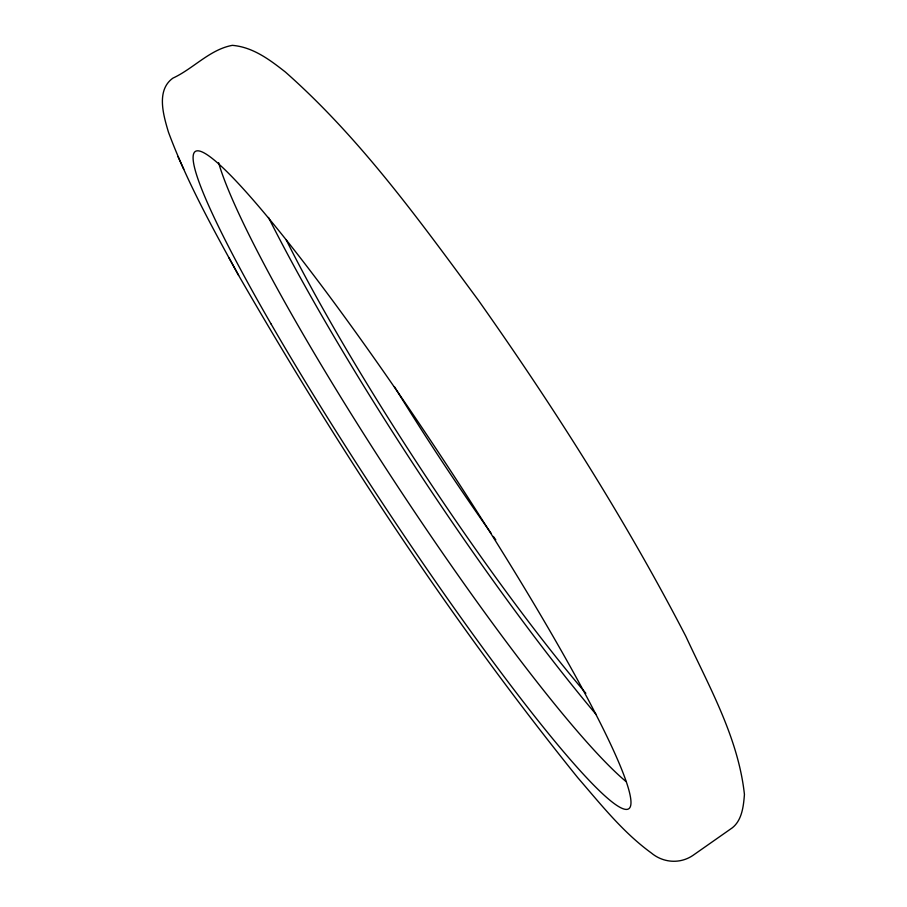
<?xml version="1.0" encoding="UTF-8"?>
<svg xmlns="http://www.w3.org/2000/svg" width="907" height="907" viewBox="0 0 907 907"><rect width="100%" height="100%" fill="white"/><g stroke="black" fill="none" stroke-linecap="round" stroke-linejoin="round"><path stroke-width="1.36" d="M238.609 275.354C339.603 450.439 450.824 620.252 577.782 777.707C600.706 804.18 622.78 832.252 651.317 852.965C663.164 862.897 679.944 864.133 692.767 855.528L732.323 827.808C742.085 820.064 743.536 806.04 744.432 794.453C738.309 737.901 709.297 687.075 685.828 636.317C625.218 519.292 554.336 407.867 478.374 300.262C419.227 220.186 360.351 138.272 285.365 72.016C269.708 59.726 252.906 47.051 232.339 45.35C209.823 49.466 193.225 68.785 172.886 78.149C155.857 90.36 163.543 115.563 168.43 132.082C186.955 182.058 213.02 228.757 238.609 275.354L228.915 257.679M177.965 156.56L183.804 169.269M625.966 781.505A393.026 42.697 56.6 0 1 397.323 485.914A393.026 42.697 56.6 0 1 218.587 162.659M596.262 714.637A438.886 55.951 56.6 0 1 268.495 217.453M585.854 693.299A392.175 49.749 56.6 0 1 286.295 240.015M495.789 539.858A391.529 54.998 56.6 0 1 493.351 536.434M490.993 533.101A391.529 54.998 56.6 0 1 394.398 386.643M271.102 324.026A393.672 37.368 56.6 0 0 627.689 809.248A393.672 37.368 56.6 0 0 337.438 307.11A393.672 37.368 56.6 0 0 271.102 324.026"/></g></svg>
